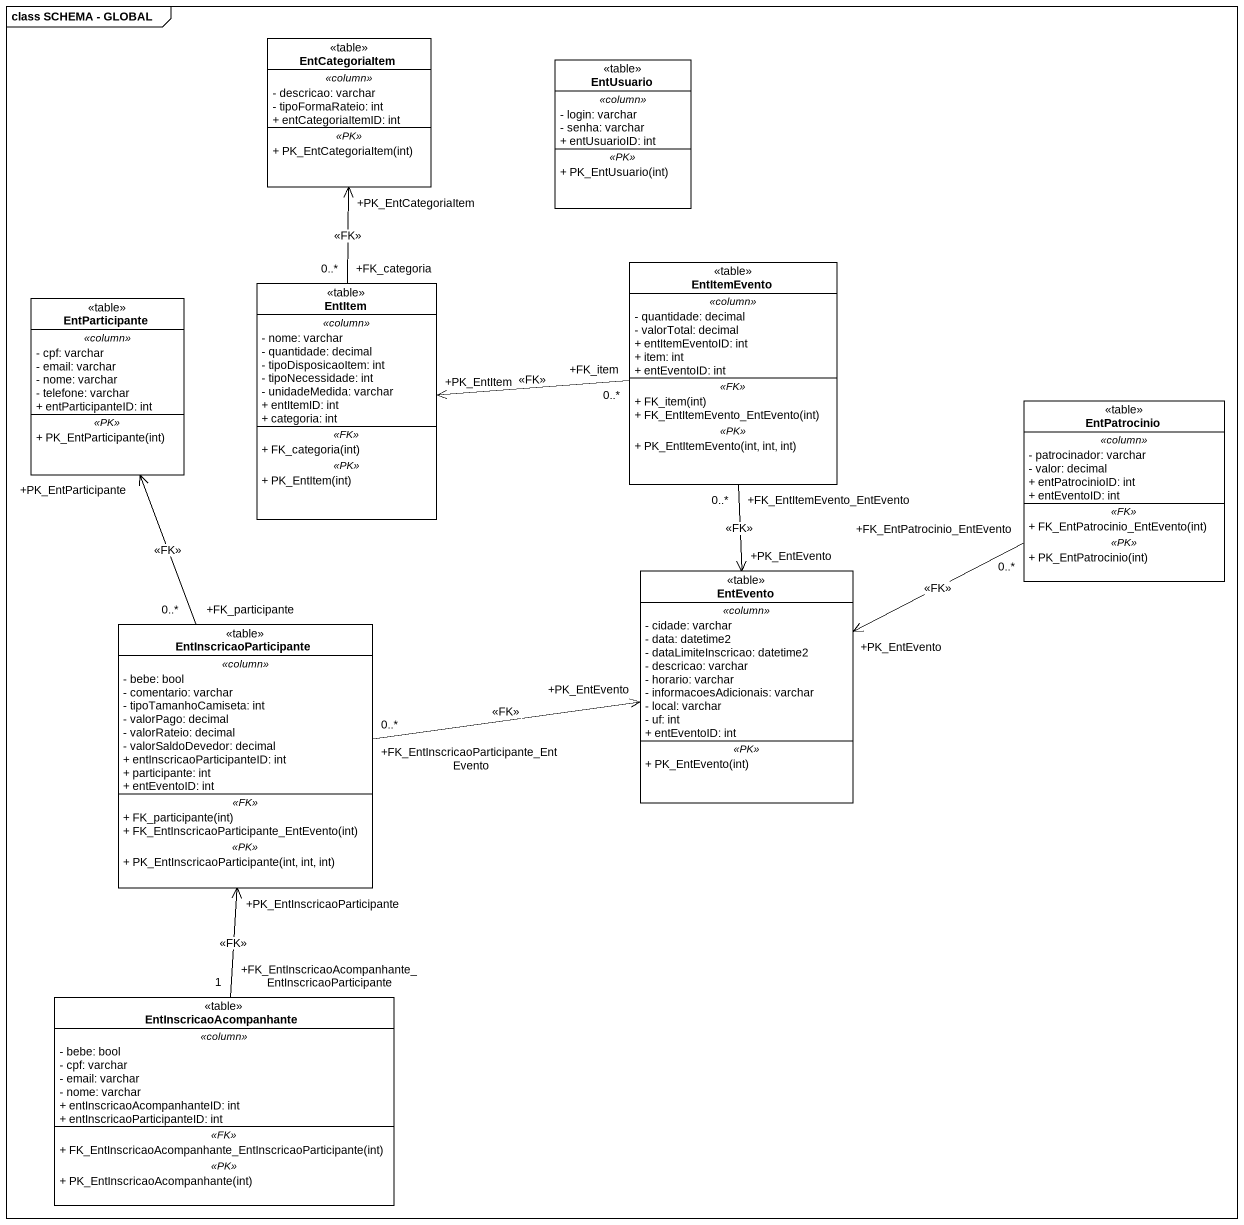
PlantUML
@startuml
mainframe class SCHEMA - GLOBAL
hide circle
hide empty members
skinparam classAttributeIconSize 0
class EntCategoriaItem <<table>> {
  .. <<column>> ..
  - descricao: varchar
  - tipoFormaRateio: int
  + entCategoriaItemID: int
  .. <<PK>> ..
  + PK_EntCategoriaItem(int)
}
class EntUsuario <<table>> {
  .. <<column>> ..
  - login: varchar
  - senha: varchar
  + entUsuarioID: int
  .. <<PK>> ..
  + PK_EntUsuario(int)
}
class EntParticipante <<table>> {
  .. <<column>> ..
  - cpf: varchar
  - email: varchar
  - nome: varchar
  - telefone: varchar
  + entParticipanteID: int
  .. <<PK>> ..
  + PK_EntParticipante(int)
}
class EntItem <<table>> {
  .. <<column>> ..
  - nome: varchar
  - quantidade: decimal
  - tipoDisposicaoItem: int
  - tipoNecessidade: int
  - unidadeMedida: varchar
  + entItemID: int
  + categoria: int
  .. <<FK>> ..
  + FK_categoria(int)
  .. <<PK>> ..
  + PK_EntItem(int)
}
class EntItemEvento <<table>> {
  .. <<column>> ..
  - quantidade: decimal
  - valorTotal: decimal
  + entItemEventoID: int
  + item: int
  + entEventoID: int
  .. <<FK>> ..
  + FK_item(int)
  + FK_EntItemEvento_EntEvento(int)
  .. <<PK>> ..
  + PK_EntItemEvento(int, int, int)
}
class EntPatrocinio <<table>> {
  .. <<column>> ..
  - patrocinador: varchar
  - valor: decimal
  + entPatrocinioID: int
  + entEventoID: int
  .. <<FK>> ..
  + FK_EntPatrocinio_EntEvento(int)
  .. <<PK>> ..
  + PK_EntPatrocinio(int)
}
class EntEvento <<table>> {
  .. <<column>> ..
  - cidade: varchar
  - data: datetime2
  - dataLimiteInscricao: datetime2
  - descricao: varchar
  - horario: varchar
  - informacoesAdicionais: varchar
  - local: varchar
  - uf: int
  + entEventoID: int
  .. <<PK>> ..
  + PK_EntEvento(int)
}
class EntInscricaoParticipante <<table>> {
  .. <<column>> ..
  - bebe: bool
  - comentario: varchar
  - tipoTamanhoCamiseta: int
  - valorPago: decimal
  - valorRateio: decimal
  - valorSaldoDevedor: decimal
  + entInscricaoParticipanteID: int
  + participante: int
  + entEventoID: int
  .. <<FK>> ..
  + FK_participante(int)
  + FK_EntInscricaoParticipante_EntEvento(int)
  .. <<PK>> ..
  + PK_EntInscricaoParticipante(int, int, int)
}
class EntInscricaoAcompanhante <<table>> {
  .. <<column>> ..
  - bebe: bool
  - cpf: varchar
  - email: varchar
  - nome: varchar
  + entInscricaoAcompanhanteID: int
  + entInscricaoParticipanteID: int
  .. <<FK>> ..
  + FK_EntInscricaoAcompanhante_EntInscricaoParticipante(int)
  .. <<PK>> ..
  + PK_EntInscricaoAcompanhante(int)
}
EntItem "+FK_categoria\n0..*" -up-> "+PK_EntCategoriaItem" EntCategoriaItem : <<FK>>
EntItemEvento "+FK_item\n0..*" -left-> "+PK_EntItem" EntItem : <<FK>>
EntItemEvento "+FK_EntItemEvento_EntEvento\n0..*" --> "+PK_EntEvento" EntEvento : <<FK>>
EntPatrocinio "+FK_EntPatrocinio_EntEvento\n0..*" -left-> "+PK_EntEvento" EntEvento : <<FK>>
EntInscricaoParticipante "+FK_participante\n0..*" -up-> "+PK_EntParticipante" EntParticipante : <<FK>>
EntInscricaoParticipante "+FK_EntInscricaoParticipante_EntEvento\n0..*" -right-> "+PK_EntEvento" EntEvento : <<FK>>
EntInscricaoAcompanhante "+FK_EntInscricaoAcompanhante_EntInscricaoParticipante\n1" -up-> "+PK_EntInscricaoParticipante" EntInscricaoParticipante : <<FK>>
@enduml
